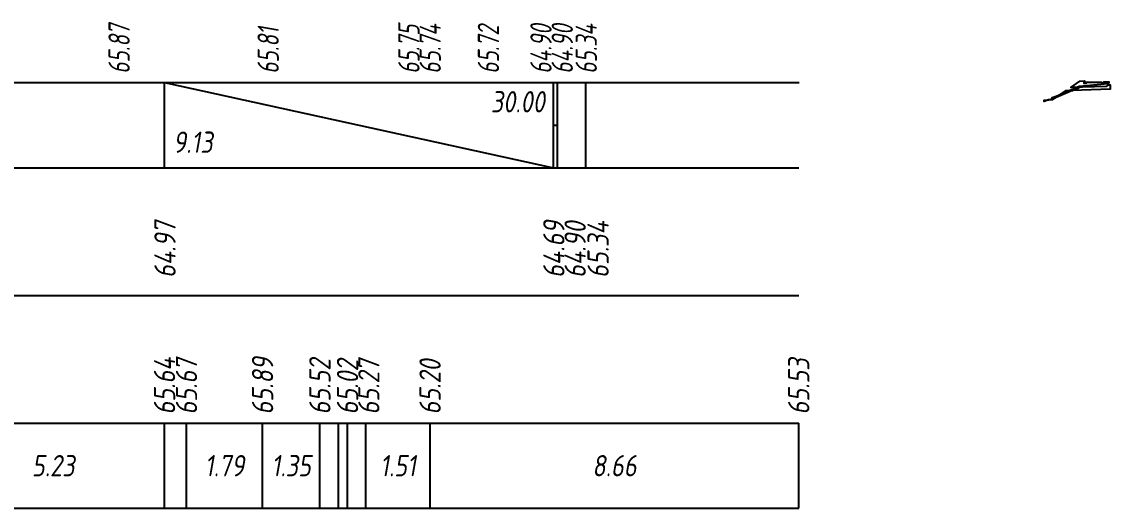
# Model space of a CAD drawing. Extents: x -717 to 1451, y -133302 to 233.
# Drawn here: x -217.5 to -89.7, y -125262.9 to -125205.8 of the extents above; entities that cross this region are included whole.
import ezdxf
from ezdxf.enums import TextEntityAlignment as Align

# ---------------------------------------------------------------- set-up
doc = ezdxf.new("R2010")
doc.units = 0
for name, color, linetype in [('Код_510', 7, 'Continuous'), ('Код_514', 1, 'Continuous'), ('Код_516', 1, 'Continuous'), ('Объём_2650', 7, 'Continuous'), ('Таблица', 7, 'Continuous')]:
    doc.layers.add(name, color=color, linetype=linetype)
for name, color, linetype, true_color in [('Объём_2563', 7, 'Continuous', 0xff8000), ('Объём_2570', 7, 'Continuous', 0x80ff00), ('Объём_2600', 7, 'Continuous', 0x808000)]:
    doc.layers.add(name, color=color, linetype=linetype, true_color=true_color)
doc.styles.add('М', font='romand.shx', dxfattribs={"width": 0.8, "oblique": 10, "height": 2.5})

msp = doc.modelspace()

# ---------------------------------------------------------------- linework, layer by layer
at = {"layer": 'Код_510'}
for p, q in [((-200.738, -125262.929), (-200.738, -125252.929)), ((-198.158, -125262.929), (-198.158, -125252.929)), ((-189.228, -125262.929), (-189.228, -125252.929)), ((-182.501, -125262.929), (-182.501, -125252.929)), ((-180.321, -125262.929), (-180.321, -125252.929)), ((-179.256, -125262.929), (-179.256, -125252.929)), ((-177.101, -125262.929), (-177.101, -125252.929)), ((-169.564, -125262.929), (-169.564, -125252.929)), ((-126.287, -125262.929), (-126.287, -125252.929))]:
    msp.add_line(p, q, dxfattribs=at)
at = {"layer": 'Код_516'}
for p, q in [((-200.738, -125222.929), (-200.738, -125212.929)), ((-200.738, -125212.929), (-155.091, -125222.929)), ((-155.091, -125222.929), (-155.091, -125212.929)), ((-155.091, -125222.929), (-155.091, -125212.929)), ((-154.605, -125222.929), (-154.605, -125212.929)), ((-151.287, -125222.929), (-151.287, -125212.929)), ((-155.091, -125217.929), (-154.605, -125217.929))]:
    msp.add_line(p, q, dxfattribs=at)
at = {"layer": 'Объём_2563', "color": 250, "flags": 128}
msp.add_lwpolyline([(-90.024, -125213.217), (-90.208, -125213.401), (-94.351, -125213.486), (-93.281, -125212.773), (-92.727, -125212.709), (-92.727, -125212.809), (-92.827, -125212.809), (-92.827, -125213.009), (-92.547, -125213.009), (-92.547, -125212.895), (-90.748, -125212.86), (-90.748, -125212.968), (-90.468, -125212.968), (-90.468, -125212.843), (-89.904, -125212.818), (-89.904, -125212.981), (-90.004, -125212.981), (-90.004, -125213.181), (-89.724, -125213.181), (-89.724, -125213.211), (-90.024, -125213.217), (-90.024, -125213.217)], dxfattribs=at)
at = {"layer": 'Объём_2570', "flags": 128}
msp.add_lwpolyline([(-96.082, -125214.67), (-96.528, -125214.819), (-96.528, -125214.669), (-96.082, -125214.52), (-93.356, -125213.334), (-93.356, -125213.484), (-96.082, -125214.67), (-96.082, -125214.67)], dxfattribs=at)
at = {"layer": 'Объём_2600', "flags": 128}
for points in [[(-97.497, -125215.144), (-97.497, -125214.999), (-96.963, -125214.965), (-97.497, -125215.144), (-97.497, -125215.144)], [(-96.082, -125214.67), (-96.172, -125214.701), (-94.91, -125213.859), (-94.168, -125213.837), (-96.082, -125214.67), (-96.082, -125214.67)]]:
    msp.add_lwpolyline(points, dxfattribs=at)
at = {"layer": 'Объём_2650', "color": 6, "flags": 128}
for points in [[(-89.902, -125213.174), (-89.724, -125213.171), (-89.724, -125213.704), (-94.168, -125213.837), (-93.356, -125213.484), (-93.356, -125213.334), (-90.83, -125213.104), (-90.002, -125213.024), (-89.902, -125213.174), (-89.902, -125213.174)], [(-96.963, -125214.965), (-96.172, -125214.701), (-96.528, -125214.937), (-96.963, -125214.965), (-96.963, -125214.965)]]:
    msp.add_lwpolyline(points, dxfattribs=at)
at = {"layer": 'Таблица'}
for p, q in [((-342.546, -125212.929), (-126.233, -125212.929)), ((-342.6, -125222.929), (-126.287, -125222.929)), ((-342.6, -125237.929), (-126.287, -125237.929)), ((-342.6, -125252.929), (-126.287, -125252.929)), ((-342.6, -125262.929), (-126.287, -125262.929))]:
    msp.add_line(p, q, dxfattribs=at)

# ---------------------------------------------------------------- texts
at = {"layer": 'Код_510', "style": 'М', "oblique": 10, "width": 0.8}
for s, p in [('65.64', (-200.738, -125251.929)), ('65.67', (-198.158, -125251.929)), ('65.89', (-189.228, -125251.929)), ('65.52', (-182.501, -125251.929)), ('65.02', (-179.256, -125251.929)), ('65.27', (-176.756, -125251.929)), ('65.20', (-169.564, -125251.929)), ('65.53', (-126.287, -125251.929))]:
    msp.add_text(s, height=2.5, rotation=90, dxfattribs=at).set_placement(p, align=Align.MIDDLE_LEFT)
for s, p in [('5.23', (-213.806, -125257.929)), ('1.79', (-193.693, -125257.929)), ('1.35', (-185.864, -125257.929)), ('1.51', (-173.333, -125257.929)), ('8.66', (-147.926, -125257.929))]:
    msp.add_text(s, height=2.5, dxfattribs=at).set_placement(p, align=Align.MIDDLE_CENTER)
at = {"layer": 'Код_514', "style": 'М', "oblique": 10, "width": 0.7}
for s, p in [('65.87', (-206.07, -125211.889)), ('65.75', (-172.051, -125211.889)), ('65.74', (-169.551, -125211.889)), ('65.72', (-162.714, -125211.889)), ('64.90', (-156.55, -125211.889)), ('64.90', (-154.05, -125211.889)), ('65.34', (-151.233, -125211.889)), ('65.81', (-188.57, -125211.889))]:
    msp.add_text(s, height=2.5, rotation=90, dxfattribs=at).set_placement(p, align=Align.MIDDLE_LEFT)
at = {"layer": 'Код_516', "style": 'М', "oblique": 10, "width": 0.8}
msp.add_text('30.00', height=2.5, dxfattribs=at).set_placement((-156.091, -125213.929), align=Align.TOP_RIGHT)
msp.add_text('9.13', height=2.5, dxfattribs=at).set_placement((-199.738, -125221.929), align=Align.BOTTOM_LEFT)
for s, p in [('64.97', (-200.683, -125235.878)), ('64.69', (-155.036, -125235.878)), ('64.90', (-152.536, -125235.878)), ('65.34', (-149.839, -125235.878))]:
    msp.add_text(s, height=2.5, rotation=90, dxfattribs=at).set_placement(p, align=Align.MIDDLE_LEFT)

doc.saveas('drawing.dxf')
